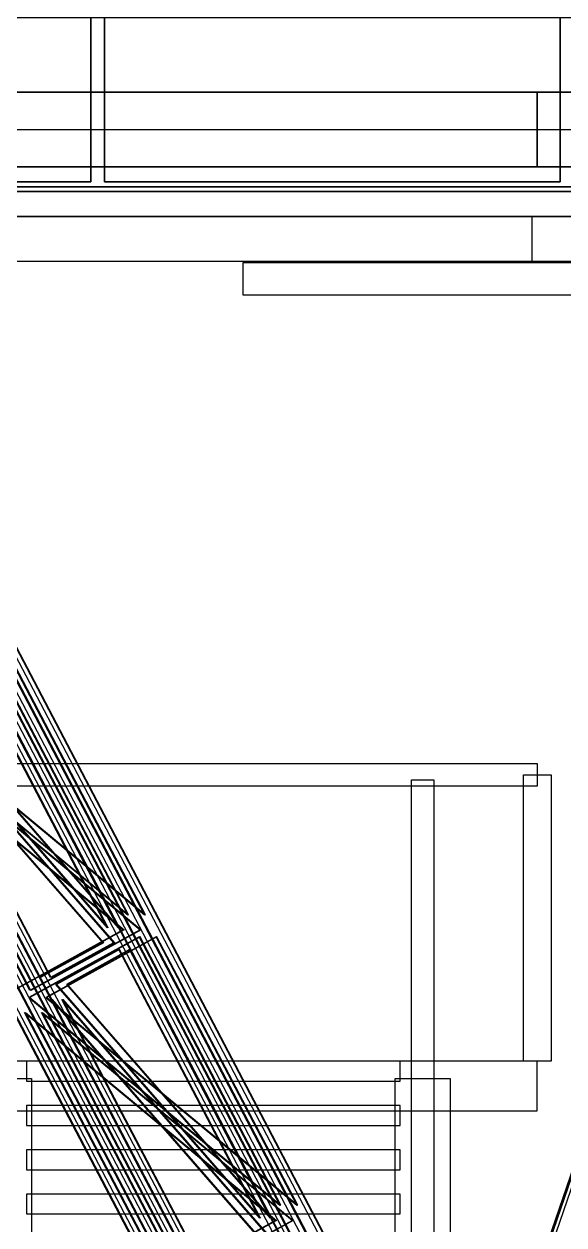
# Model space of a CAD drawing. Header units: millimetres. Extents: x -48000 to 1060615, y -2000 to 333000.
# Drawn here: x 7240 to 9407, y 115451 to 120273 of the extents above; entities that cross this region are included whole.
import ezdxf

# ---------------------------------------------------------------- set-up
doc = ezdxf.new("R2010")
doc.units = ezdxf.units.MM
for name, color, linetype, lineweight in [('D-STR-CORE', 7, 'Continuous', 25), ('D-STR-DECK', 7, 'Continuous', 25), ('D-STR-STRC', 7, 'Continuous', 25)]:
    doc.layers.add(name, color=color, linetype=linetype, lineweight=lineweight)

msp = doc.modelspace()

# ---------------------------------------------------------------- linework, layer by layer
at = {"layer": 'D-STR-CORE'}
for points in [[(4700, 117303.33), (9300, 117303.33), (9300, 117213.33), (4700, 117213.33)], [(8795, 112792.5), (8795, 117238.33), (8885, 117238.33), (8885, 112792.5)], [(9245, 116108.33), (9245, 117258.33), (9355, 117258.33), (9355, 116108.33)], [(4700, 115908.33), (9300, 115908.33), (9300, 116108.33), (4700, 116108.33)], [(7250, 116028.33), (8750, 116028.33), (8750, 116108.33), (7250, 116108.33)], [(7050, 111592.5), (7050, 116038.33), (7270, 116038.33), (7270, 111592.5)], [(8730, 111592.5), (8730, 116038.33), (8950, 116038.33), (8950, 111592.5)], [(7250, 115850.5), (8750, 115850.5), (8750, 115930.5), (7250, 115930.5)], [(7250, 115672.67), (8750, 115672.67), (8750, 115752.67), (7250, 115752.67)], [(7250, 115494.83), (8750, 115494.83), (8750, 115574.83), (7250, 115574.83)]]:
    msp.add_lwpolyline(points, close=True, dxfattribs=at)
at = {"layer": 'D-STR-DECK'}
for points in [[(-11014.65, 119500), (-11070, 120300), (11070, 120300), (11014.65, 119500)], [(-11014.65, 119500), (-11070, 120300), (11070, 120300), (11014.65, 119500)], [(-13297.5, 119700), (-13297.5, 120000), (13297.5, 120000), (13297.5, 119700)], [(-13297.5, 119700), (-13297.5, 120000), (13297.5, 120000), (13297.5, 119700)], [(4700, 119700), (9300, 119700), (9300, 120000), (4700, 120000)], [(4700, 119700), (9300, 119700), (9300, 120000), (4700, 120000)], [(9300, 119700), (13297.5, 119700), (13297.5, 120000), (9300, 120000)], [(-11014.65, 119500), (-11014.65, 119850), (11014.65, 119850), (11014.65, 119500)], [(-11014.65, 119500), (-11014.65, 119850), (11014.65, 119850), (11014.65, 119500)], [(-11014.65, 119320), (-11014.65, 119500), (11014.65, 119500), (11014.65, 119320)], [(-11014.65, 119320), (-11014.65, 119500), (11014.65, 119500), (11014.65, 119320)], [(9278.86, 119320), (9278.86, 119500), (13432.5, 119500), (13432.5, 119320)], [(9278.86, 119320), (9278.86, 119500), (13432.5, 119500), (13432.5, 119320)], [(8119, 119315), (9637.82, 119315), (9637.82, 119185), (8119, 119185)], [(8119, 119315), (9637.82, 119315), (9637.82, 119185), (8119, 119185)]]:
    msp.add_lwpolyline(points, close=True, dxfattribs=at)
at = {"layer": 'D-STR-STRC'}
for points in [[(-11303.43, 120400), (-11303.43, 119600), (11303.43, 119600), (11303.43, 120400)], [(11303.43, 120400), (11303.43, 119600), (-11303.43, 119600), (-11303.43, 120400)], [(5701.71, 120360), (5701.71, 119640), (7508.12, 119640), (7508.12, 120360)], [(7508.12, 120360), (7508.12, 119640), (5701.71, 119640), (5701.71, 120360)], [(7563.12, 120360), (7563.12, 119640), (9392.02, 119640), (9392.02, 120360)], [(9392.02, 120360), (9392.02, 119640), (7563.12, 119640), (7563.12, 120360)], [(13222.94, 106151.46), (12673.42, 105848.54), (5341.21, 119848.54), (5890.73, 120151.46)], [(13226.52, 106151.46), (12676.99, 105848.54), (5344.78, 119848.54), (5894.31, 120151.46)], [(13290.86, 106151.46), (12741.33, 105848.54), (5409.12, 119848.54), (5958.65, 120151.46)], [(13294.43, 106151.46), (12744.91, 105848.54), (5412.7, 119848.54), (5962.22, 120151.46)], [(13140.78, 106099.4), (12780.16, 105900.6), (5447.94, 119900.6), (5808.57, 120099.4)], [(13144.35, 106099.4), (12783.73, 105900.6), (5451.52, 119900.6), (5812.14, 120099.4)], [(13184.12, 106099.4), (12823.49, 105900.6), (5491.28, 119900.6), (5851.91, 120099.4)], [(13187.69, 106099.4), (12827.07, 105900.6), (5494.86, 119900.6), (5855.48, 120099.4)], [(6155.33, 106109.46), (6723.08, 105890.54), (11534.55, 119890.54), (10966.79, 120109.46)], [(6160.6, 106109.46), (6728.36, 105890.54), (11539.83, 119890.54), (10972.07, 120109.46)], [(7655.99, 116696.39), (7091.11, 117774.97), (6648.91, 117531.21)], [(7659.57, 116696.39), (7094.68, 117774.97), (6652.49, 117531.21)], [(7723.91, 116696.39), (7159.02, 117774.97), (6716.83, 117531.21)], [(7727.48, 116696.39), (7162.6, 117774.97), (6720.4, 117531.21)], [(7573.83, 116644.33), (7008.95, 117722.91), (6755.65, 117583.28)], [(7577.4, 116644.33), (7012.52, 117722.91), (6759.23, 117583.28)], [(7617.17, 116644.33), (7052.29, 117722.91), (6798.99, 117583.28)], [(7620.74, 116644.33), (7055.86, 117722.91), (6802.57, 117583.28)], [(7555.95, 116583.39), (7302.66, 116443.76), (6737.77, 117522.34)], [(7559.53, 116583.39), (7306.23, 116443.76), (6741.35, 117522.34)], [(7599.29, 116583.39), (7346, 116443.76), (6781.11, 117522.34)], [(7602.87, 116583.39), (7349.57, 116443.76), (6784.69, 117522.34)], [(7638.11, 116635.45), (7195.92, 116391.7), (6631.04, 117470.27)], [(7641.69, 116635.45), (7199.49, 116391.7), (6634.61, 117470.27)], [(7706.03, 116635.45), (7263.83, 116391.7), (6698.95, 117470.27)], [(7709.6, 116635.45), (7267.41, 116391.7), (6702.52, 117470.27)], [(8267.01, 115529.73), (7702.13, 116608.3), (7259.93, 116364.55)], [(8270.58, 115529.73), (7705.7, 116608.3), (7263.51, 116364.55)], [(8334.92, 115529.73), (7770.04, 116608.3), (7327.85, 116364.55)], [(8338.5, 115529.73), (7773.62, 116608.3), (7331.42, 116364.55)], [(8184.85, 115477.66), (7619.96, 116556.24), (7366.67, 116416.61)], [(8188.42, 115477.66), (7623.54, 116556.24), (7370.24, 116416.61)], [(8228.19, 115477.66), (7663.3, 116556.24), (7410.01, 116416.61)], [(8231.76, 115477.66), (7666.88, 116556.24), (7413.58, 116416.61)], [(8166.97, 115416.72), (7913.67, 115277.09), (7348.79, 116355.67)], [(8170.54, 115416.72), (7917.25, 115277.09), (7352.37, 116355.67)], [(8210.31, 115416.72), (7957.01, 115277.09), (7392.13, 116355.67)], [(8213.88, 115416.72), (7960.59, 115277.09), (7395.7, 116355.67)], [(8249.13, 115468.79), (7806.94, 115225.03), (7242.05, 116303.61)], [(8252.71, 115468.79), (7810.51, 115225.03), (7245.63, 116303.61)], [(8317.05, 115468.79), (7874.85, 115225.03), (7309.97, 116303.61)], [(8320.62, 115468.79), (7878.42, 115225.03), (7313.54, 116303.61)]]:
    msp.add_lwpolyline(points, close=True, dxfattribs=at)
for points in [[(13205.77, 106141.99), (5873.56, 120141.99)], [(13222.94, 106151.46), (5890.73, 120151.46)], [(13277.26, 106141.99), (5945.05, 120141.99)], [(13294.43, 106151.46), (5962.22, 120151.46)], [(13123.61, 106089.93), (5791.4, 120089.93)], [(13140.78, 106099.4), (5808.57, 120099.4)], [(13170.52, 106089.93), (5838.31, 120089.93)], [(13187.69, 106099.4), (5855.48, 120099.4)], [(6155.33, 106109.46), (10966.79, 120109.46)], [(6173.07, 106102.62), (10984.54, 120102.62)], [(12780.16, 105900.6), (5447.94, 119900.6)], [(12797.33, 105910.07), (5465.12, 119910.07)], [(12827.07, 105900.6), (5494.86, 119900.6)], [(12844.24, 105910.07), (5512.03, 119910.07)], [(12673.42, 105848.54), (5341.21, 119848.54)], [(12690.59, 105858.01), (5358.38, 119858.01)], [(12744.91, 105848.54), (5412.7, 119848.54)], [(12762.08, 105858.01), (5429.87, 119858.01)], [(-11303.43, 119620), (11303.43, 119620)], [(11303.43, 119620), (-11303.43, 119620)], [(-11303.43, 119600), (11303.43, 119600)], [(11303.43, 119600), (-11303.43, 119600)]]:
    msp.add_lwpolyline(points, dxfattribs=at)

doc.saveas('drawing.dxf')
